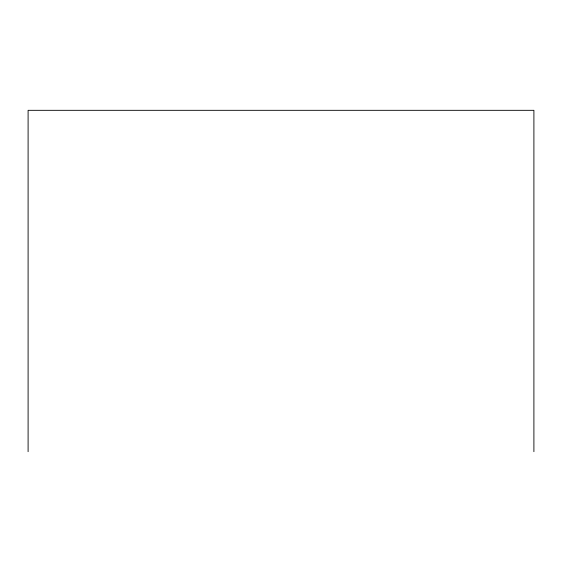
<?xml version="1.0" encoding="UTF-8"?>
<svg xmlns="http://www.w3.org/2000/svg" width="562" height="562" viewBox="0 0 562 562"><rect width="100%" height="100%" fill="white"/><g stroke="black" fill="none" stroke-linecap="round" stroke-linejoin="round"><path stroke-width="0.84" d="M533.9 451.679L533.9 110.321L28.1 110.321L28.1 451.679"/></g></svg>
